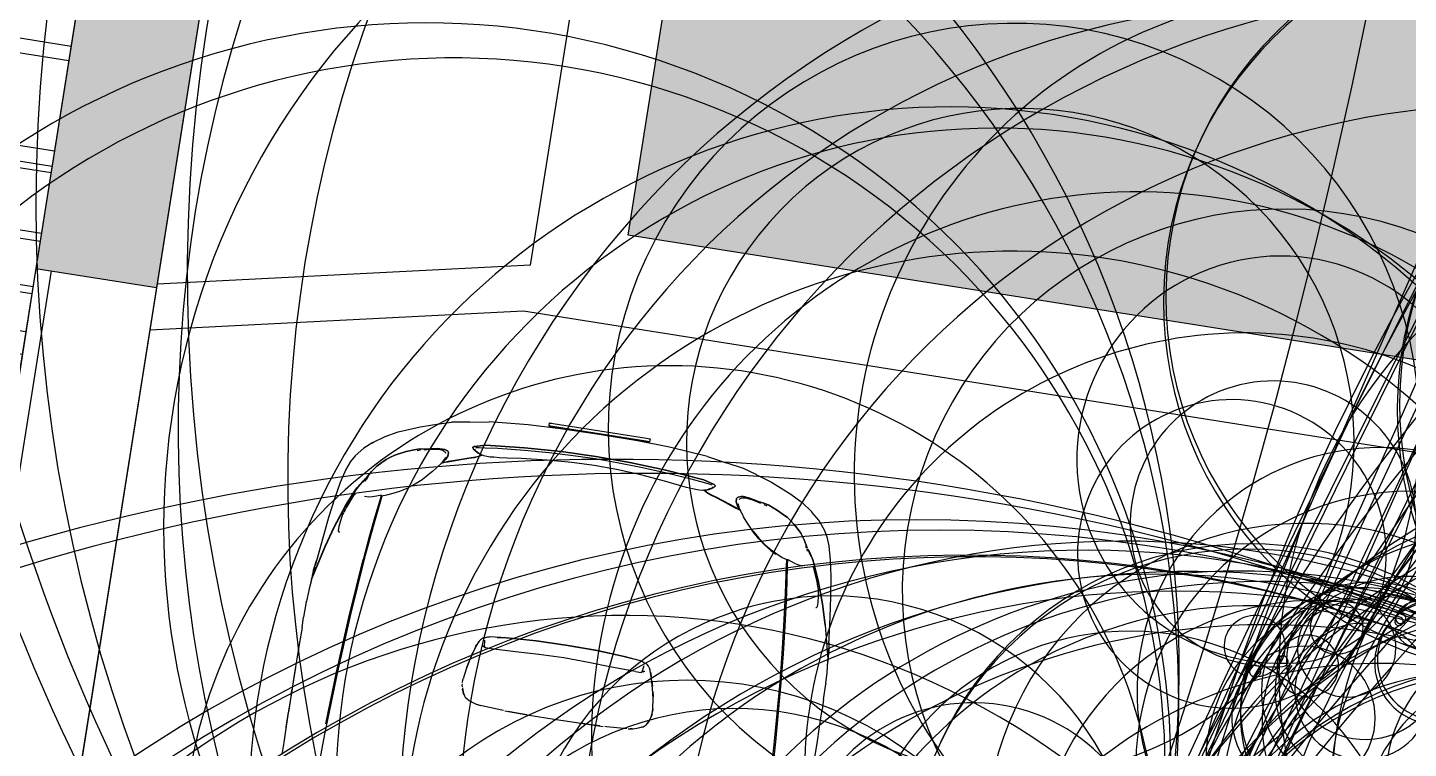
# Model space of a CAD drawing. Extents: x -640655 to -640254, y -1045449 to -1045159.
# Drawn here: x -640483.862 to -640479.336, y -1045398.769 to -1045396.405 of the extents above; entities that cross this region are included whole.
import ezdxf

# ---------------------------------------------------------------- set-up
doc = ezdxf.new("R2010")
doc.units = 0
doc.header["$MEASUREMENT"] = 0
doc.layers.get('0').update_dxf_attribs({"linetype": 'CONTINUOUS'})
doc.layers.add('FLOATING-WINDOWS', color=2, linetype='CONTINUOUS', plot=False)
for name, color, linetype in [('T_srafa', 8, 'CONTINUOUS'), ('T_stafaz', 7, 'CONTINUOUS'), ('T_tenka', 4, 'CONTINUOUS'), ('T_tlusta', 1, 'CONTINUOUS')]:
    doc.layers.add(name, color=color, linetype=linetype)

# ---------------------------------------------------------------- blocks, each defined once
blk = doc.blocks.new('berlingo')
for p, q in [((74, -471.6), (132.3, -474.6)), ((235.5, -482.8), (331.9, -490.6)), ((405.9, -651.1), (471.4, -660.1)), ((471.4, -660.1), (592.4, -670.1)), ((592.4, -670.1), (688.6, -673.8)), ((688.6, -673.8), (778.3, -678))]:
    blk.add_line(p, q)
for centre, radius, start, end in [((1296.5, -1476.7), 2295, 88.1756, 95.2181), ((3028.5, -8780.9), 9599.2, 86.94978, 89.14194), ((791.7, -640.6), 1445.3, 90.6429, 101.4903), ((832.2, -1012.1), 1789.2, 94.077, 99.9533), ((1270.4, -5513), 6310.9, 92.57767, 95.14013), ((1015.6, -5383.7), 6192.9, 89.33204, 92.22182), ((1175.7, -1363.5), 2163.3, 90.0113, 95.0156), ((2970.8, 198992.9), 198201.2, 269.480957, 269.53674), ((1369.2, -1215.7), 1997.1, 90.0203, 92.0247), ((-224.7, 766.6), 1593.2, 359.3083, 0.9119), ((1602.3, -63805.3), 64605.2, 89.43053, 90.147803), ((2681.2, -115777.4), 116574.9, 89.722453, 90.214672), ((2918.2, -12889.5), 13664.7, 87.64612, 89.09985), ((1139.6, -55759.4), 56594.8, 87.61417, 87.86707), ((543.4, -155.9), 903.6, 98.3186, 113.0553), ((2044.9, 3907.4), 3272.2, 255.3964, 261.1778), ((2490, -14813.5), 15572.6, 89.01925, 90.50057), ((3287.1, 22289.7), 21535.4, 269.02659, 269.9787), ((3053, -8945), 9702, 87.01331, 88.66445), ((3398.4, -1684.4), 2449.4, 85.3782, 88.1028), ((417.2, 223.4), 481.4, 95.5652, 114.6912), ((917, -366.3), 1049.6, 87.1901, 91.8937), ((-266.3, -7162.8), 7979.2, 76.86454, 78.33351), ((-266.3, -7162.8), 8005.2, 76.86454, 78.33351), ((2006.2, 4102.8), 3434.4, 267.0957, 271.3537), ((2166.9, 183025.1), 182377.4, 269.92373, 270.021762), ((4178.6, -1110153.5), 1110803, 90.0650267, 90.1001923), ((-654.9, 198), 4505.8, 359.9999, 5.5819), ((582.7, 281.8), 543, 142.7476, 159.531), ((1572.4, -190843.7), 191438.9, 89.597427, 89.990976), ((2957.4, -72957.7), 73548.2, 89.568676, 90.03106), ((855.4, 318.5), 3039.4, 0.7676, 5.5779), ((1684, -78771.6), 79328.6, 89.599454, 90.061356), ((3524.3, 302129.5), 301577.1, 269.755734, 270.021236), ((-22074.6, 330.7), 25707, 359.93292, 0.37957), ((-48699.4, 212.4), 52432, 359.76785, 0.33917), ((157006.3, 1352.4), 153260.4, 180.309512, 180.505595), ((-1428.5, 273.1), 5226.7, 0.9794, 2.7817), ((194.2, -775.3), 1252.7, 95.5071, 97.6529), ((510.8, -1964.2), 2461.3, 87.6436, 94.1671), ((536.8, -4065.6), 4561.2, 85.3517, 89.0554), ((922.2, 394.6), 2747.5, 358.3895, 1.532), ((-18060.8, -172.9), 21888.3, 0.45265, 1.74326), ((2885.2, 118.7), 2881.8, 173.4242, 178.8356), ((3078.6, 160.1), 3010.4, 175.2562, 179.3068), ((1631.2, 225.5), 1486.4, 172.4236, 177.4749), ((360.3, -351.3), 798.8, 89.7328, 104.3919), ((532.8, -3693.7), 4144.6, 87.6658, 92.3342), ((1017, 280), 923.8, 173.0767, 178.3371), ((2453.2, 198), 2347.9, 175.244, 180.9331), ((-2596.9, 86), 6400.3, 359.23037, 2.47556), ((-33661.8, -575.2), 37567.9, 0.87733, 1.42535), ((7023.8, 54.8), 6934.8, 177.91704, 179.79024), ((4344.2, 6.1), 4207.7, 176.1173, 180.0831), ((-22176, -277.3), 25995.4, 0.61122, 1.30348), ((4681.2, 41), 4615.5, 178.0692, 180.509), ((2132.8, 40.9), 2133.1, 176.3335, 181.0981), ((1114.8, 474.8), 1116.5, 202.571, 204.9586), ((-1031, -421.8), 1222.4, 20.9286, 23.6049), ((1133.5, 474.8), 1116.5, 202.571, 204.9586), ((-1012.4, -421.8), 1222.4, 20.9286, 23.6049), ((2132.8, -40.9), 2133.1, 178.9019, 183.6665), ((4681.2, -41), 4615.5, 179.491, 181.9308), ((157006.3, -1352.4), 153260.4, 179.494405, 179.690488), ((-2596.9, -86), 6400.3, 357.52444, 0.76963), ((-18060.8, 172.9), 21888.3, 358.25674, 359.54735), ((1114.8, -474.8), 1116.5, 155.0414, 157.429), ((-1031, 421.8), 1222.4, 336.3951, 339.0714), ((1133.5, -474.8), 1116.5, 155.0414, 157.429), ((-1012.4, 421.8), 1222.4, 336.3951, 339.0714), ((4344.2, -6.1), 4207.7, 179.9169, 183.8827), ((-48699.4, -212.4), 52432, 359.66083, 0.23215), ((-22176, 277.3), 25995.4, 358.69652, 359.38878), ((-33661.8, 575.2), 37567.9, 358.57465, 359.12267), ((7023.8, -54.8), 6934.8, 180.20976, 182.08296), ((2885.2, -118.7), 2881.8, 181.1644, 186.5758), ((2453.2, -198), 2347.9, 179.0669, 184.756), ((3078.6, -160.1), 3010.4, 180.6932, 184.7438), ((-654.9, -198), 4505.8, 354.4181, 0.0001), ((1017, -280), 923.8, 181.6629, 186.9233), ((1631.2, -225.5), 1486.4, 182.5251, 187.5764), ((-22074.6, -330.7), 25707, 359.62043, 0.06708), ((922.2, -394.6), 2747.5, 358.468, 1.6105), ((855.4, -318.5), 3039.4, 354.4221, 359.2324), ((116.6, -391.1), 16.7, 180.9441, 248.7324), ((188.4, -224.9), 197.7, 246.8398, 254.858), ((127.3, -392.3), 13.9, 181.5599, 285.531), ((110.9, -333.7), 74.8, 285.6358, 305.6015), ((-1428.5, -273.1), 5226.7, 357.2183, 359.0206), ((445.1, -336.7), 437.4, 194.8472, 223.54), ((378, -394.4), 299.9, 182.7893, 195.0613), ((200.6, -225.2), 201, 251.4579, 258.8577), ((385.1, -403), 224.2, 184.9629, 199.2416), ((360.3, 351.3), 798.8, 255.6081, 270.2672), ((532.8, 3693.7), 4144.6, 267.6658, 272.3342), ((194.2, 775.3), 1252.7, 262.3471, 264.4929), ((439.8, -381), 399, 192.7734, 206.3036), ((582.7, -281.8), 543, 200.469, 217.2524), ((81.8, -1803.4), 1329.7, 86.0474, 87.8247), ((155.8, -982.6), 506.1, 80.9315, 87.9946), ((232.2, -569.2), 86.5, 44.1773, 87.7673), ((510.8, 1964.2), 2461.3, 265.8329, 272.3564), ((536.8, 4065.6), 4561.2, 270.9446, 274.6483), ((-191.8, -967), 667.8, 34.7274, 43.3021), ((381.4, -399.3), 338.6, 207.8964, 233.1073), ((9.4, -900.8), 468.6, 28.7337, 42.1126), ((1684, 78771.6), 79328.6, 269.938644, 270.400546), ((3524.3, -302129.5), 301577.1, 89.978764, 90.244266), ((2957.4, 72957.7), 73548.2, 269.96894, 270.431324), ((278.2, -511.9), 161.3, 217.6661, 247.3783), ((-266.3, 7162.8), 7979.2, 281.66649, 283.13546), ((-266.3, 7162.8), 8005.2, 281.66649, 283.13546), ((1572.4, 190843.7), 191438.9, 270.009024, 270.402573), ((291.6, -438.8), 257.7, 230.602, 246.6586), ((543.4, 155.9), 903.6, 246.9447, 261.6814), ((417.2, -223.4), 481.4, 245.3088, 264.4348), ((405.2, -684), 17.3, 288.2384, 29.147), ((2044.9, -3907.4), 3272.2, 98.8222, 104.6036), ((1815.4, -2246.3), 1595.9, 91.6676, 99.8287), ((1753.1, -1692.2), 1016, 91.3621, 99.8903), ((1864.4, -3004.9), 2332.3, 90.7897, 93.3278), ((1897.1, -3089.4), 2441.6, 89.3652, 93.0067), ((2006.2, -4102.8), 3434.4, 88.6463, 92.9043), ((2166.9, -183025.1), 182377.4, 89.978238, 90.07627), ((4178.6, 1110153.5), 1110803, 269.8998077, 269.9349733), ((2405.5, -1913), 1239.6, 88.7124, 93.1824), ((385.3, -602.5), 101.1, 261.5677, 284.4551), ((112.7, -1766), 1094.3, 70.5703, 76.3708), ((917, 366.3), 1049.6, 268.1063, 272.8099), ((1485.6, -1301.8), 586, 97.2062, 108.3026), ((545.9, -544.4), 235.1, 235.4678, 259.6914), ((472.6, -752.6), 19, 24.3256, 77.6015), ((399.3, -787.9), 100.4, 7.5335, 25.455), ((832.2, 1012.1), 1789.2, 260.0467, 265.923), ((-4782.6, -25347.6), 25328.3, 76.29121, 76.45033), ((-224.7, -766.6), 1593.2, 359.0881, 0.6917), ((1345.2, -804), 901.8, 359.1068, 4.5075), ((2490, 14813.5), 15572.6, 269.49943, 270.98075), ((3287.1, -22289.7), 21535.4, 90.0213, 90.97341), ((2918.2, 12889.5), 13664.7, 270.90015, 272.35388), ((3053, 8945), 9702, 271.33555, 272.98669), ((791.7, 640.6), 1445.3, 258.5097, 269.3571), ((1270.4, 5513), 6310.9, 264.85987, 267.42233), ((1015.6, 5383.7), 6192.9, 267.77818, 270.66796), ((1175.7, 1363.5), 2163.3, 264.9844, 269.9887), ((1296.5, 1476.7), 2295, 264.7819, 271.8244), ((2970.8, -198992.9), 198201.2, 90.46326, 90.519043), ((1369.2, 1215.7), 1997.1, 267.9753, 269.9797), ((1602.3, 63805.3), 64605.2, 269.852197, 270.56947), ((2243.2, -1815.8), 1040.2, 89.8153, 93.3266), ((2681.2, 115777.4), 116574.9, 269.785328, 270.277547), ((3028.5, 8780.9), 9599.2, 270.85806, 273.05022), ((1139.6, 55759.4), 56594.8, 272.13293, 272.38583)]:
    blk.add_arc(centre, radius, start, end)
blk = doc.blocks.new('A$C3F1540E4')
at = {"linetype": 'Continuous'}
for p, q in [((0.3639, 0.6861), (0.2976, 0.6782)), ((0.4528, 0.6963), (0.3639, 0.6861)), ((0.3923, 0.6743), (0.501, 0.7005)), ((0.4464, 0.6956), (0.48, 0.7001)), ((0.4748, 0.6985), (0.4659, 0.6973)), ((0.4748, 0.6985), (0.4768, 0.6988)), ((0.4768, 0.6988), (0.5081, 0.7019)), ((0.4941, 0.7014), (0.48, 0.7001)), ((0.5081, 0.7019), (0.4941, 0.7014)), ((0.501, 0.7005), (0.5037, 0.7011)), ((0.5037, 0.7011), (0.501, 0.7005)), ((0.5037, 0.7011), (0.5057, 0.7013)), ((0.5057, 0.7013), (0.5037, 0.7011)), ((0.5057, 0.7013), (0.5076, 0.7015)), ((0.5076, 0.7015), (0.5057, 0.7013)), ((0.5085, 0.7016), (0.5065, 0.7013)), ((0.5229, 0.7028), (0.5081, 0.7019)), ((0.5443, 0.7046), (0.5085, 0.7016)), ((0.5805, 0.7068), (0.5443, 0.7046)), ((0.5805, 0.7068), (0.5827, 0.7069)), ((0.6342, 0.7077), (0.5827, 0.7069)), ((0.6342, 0.7077), (0.6674, 0.7075)), ((0.7247, 0.7082), (0.6674, 0.7075)), ((0.7792, 0.7086), (0.7247, 0.7082)), ((0.8253, 0.7087), (0.7792, 0.7086)), ((0.1053, 0.6359), (0.0841, 0.6239)), ((0.1336, 0.6464), (0.1053, 0.6359)), ((0.1788, 0.6583), (0.1336, 0.6464)), ((0.2306, 0.6683), (0.1788, 0.6583)), ((0.2976, 0.6782), (0.2306, 0.6683)), ((0.2507, 0.629), (0.3249, 0.6548)), ((0.3249, 0.6548), (0.2507, 0.629)), ((0.2814, 0.6342), (0.2751, 0.6326)), ((0.303, 0.6377), (0.2814, 0.6342)), ((0.3222, 0.6399), (0.303, 0.6377)), ((0.3359, 0.6398), (0.3222, 0.6399)), ((0.3249, 0.6548), (0.3923, 0.6743)), ((0.3923, 0.6743), (0.3249, 0.6548)), ((0.3393, 0.6376), (0.3359, 0.6398)), ((0.3397, 0.6352), (0.3393, 0.6376)), ((0.0557, 0.5997), (0.0328, 0.5733)), ((0.0841, 0.6239), (0.0557, 0.5997)), ((0.1631, 0.5856), (0.1747, 0.5934)), ((0.1769, 0.594), (0.1658, 0.5865)), ((0.1747, 0.5934), (0.1871, 0.6015)), ((0.1871, 0.6015), (0.1747, 0.5934)), ((0.1871, 0.6015), (0.2057, 0.6098)), ((0.2057, 0.6098), (0.1871, 0.6015)), ((0.2057, 0.6098), (0.2507, 0.629)), ((0.2507, 0.629), (0.2057, 0.6098)), ((0.2078, 0.6015), (0.2089, 0.6045)), ((0.2097, 0.6058), (0.2089, 0.6045)), ((0.2129, 0.6081), (0.2097, 0.6058)), ((0.2179, 0.6107), (0.2129, 0.6081)), ((0.2554, 0.6257), (0.2179, 0.6107)), ((0.2642, 0.6289), (0.2554, 0.6257)), ((0.2702, 0.631), (0.2642, 0.6289)), ((0.2751, 0.6326), (0.2702, 0.631)), ((0.0071, 0.5366), (0.0322, 0.573)), ((0.0924, 0.5343), (0.1066, 0.5482)), ((0.1066, 0.5482), (0.0924, 0.5343)), ((0.1066, 0.5482), (0.127, 0.5624)), ((0.127, 0.5624), (0.1066, 0.5482)), ((0.127, 0.5624), (0.1511, 0.5767)), ((0.1511, 0.5767), (0.127, 0.5624)), ((0.1524, 0.5747), (0.147, 0.5719)), ((0.1563, 0.5799), (0.1537, 0.578)), ((0.1538, 0.5754), (0.1617, 0.578)), ((0.155, 0.5799), (0.1631, 0.5856)), ((0.1658, 0.5865), (0.1563, 0.5799)), ((0.2085, 0.5466), (0.2045, 0.5337)), ((0.2117, 0.5587), (0.2085, 0.5466)), ((0.2119, 0.5721), (0.2117, 0.5587)), ((0.334, 0.5352), (0.4165, 0.5439)), ((0.5056, 0.5496), (0.4151, 0.5411)), ((0.4165, 0.5439), (0.4165, 0.5439)), ((0.4166, 0.544), (0.5069, 0.5526)), ((0.4166, 0.544), (0.4166, 0.544)), ((0.6007, 0.5577), (0.5056, 0.5496)), ((0.5069, 0.5526), (0.6019, 0.5608)), ((0.7935, 0.5702), (0.6007, 0.5577)), ((0.6019, 0.5608), (0.7955, 0.5732)), ((1.0024, 0.5799), (0.7935, 0.5702)), ((0.7955, 0.5732), (0.9674, 0.5814)), ((-0.0152, 0.4962), (0.0071, 0.5366)), ((0.0619, 0.4954), (0.0712, 0.5086)), ((0.0712, 0.5086), (0.0619, 0.4954)), ((0.0712, 0.5086), (0.081, 0.5215)), ((0.081, 0.5215), (0.0712, 0.5086)), ((0.081, 0.5215), (0.0924, 0.5343)), ((0.0924, 0.5343), (0.081, 0.5215)), ((0.1863, 0.4812), (0.1947, 0.5009)), ((0.1947, 0.5009), (0.2002, 0.5184)), ((0.2045, 0.5337), (0.199, 0.5185)), ((0.199, 0.5185), (0.2184, 0.5209)), ((0.199, 0.5183), (0.199, 0.5185)), ((0.199, 0.5185), (0.1993, 0.5185)), ((0.2218, 0.5192), (0.1996, 0.5165)), ((0.2002, 0.5184), (0.2003, 0.5187)), ((0.2184, 0.5209), (0.2712, 0.5278)), ((0.2494, 0.5226), (0.2218, 0.5192)), ((0.2801, 0.5264), (0.2494, 0.5226)), ((0.2712, 0.5278), (0.334, 0.5352)), ((0.3324, 0.5325), (0.2801, 0.5264)), ((0.4151, 0.5411), (0.3324, 0.5325)), ((-0.0433, 0.4277), (-0.0152, 0.4962)), ((0.0324, 0.4301), (0.0449, 0.4611)), ((0.0449, 0.4611), (0.0324, 0.4301)), ((0.0449, 0.4611), (0.0577, 0.4862)), ((0.0577, 0.4862), (0.0449, 0.4611)), ((0.0577, 0.4862), (0.0619, 0.4954)), ((0.0619, 0.4954), (0.0577, 0.4862)), ((0.1631, 0.4362), (0.1779, 0.4606)), ((0.1635, 0.4405), (0.1759, 0.4606)), ((0.1759, 0.4606), (0.1863, 0.4812)), ((0.1779, 0.4606), (0.1869, 0.4784)), ((-0.0514, 0.4014), (-0.0433, 0.4277)), ((0.0255, 0.3937), (0.0289, 0.4168)), ((0.0289, 0.4168), (0.0255, 0.3937)), ((0.0289, 0.4168), (0.0324, 0.4301)), ((0.0324, 0.4301), (0.0289, 0.4168)), ((0.0365, 0.426), (0.0332, 0.4149)), ((0.124, 0.3915), (0.144, 0.4147)), ((0.1468, 0.4151), (0.1262, 0.3936)), ((0.144, 0.4147), (0.1635, 0.4405)), ((0.1631, 0.4362), (0.1468, 0.4151)), ((0.1631, 0.4362), (0.163, 0.4361)), ((-0.0601, 0.3733), (-0.0733, 0.3292)), ((-0.0601, 0.3733), (-0.0596, 0.3752)), ((-0.0596, 0.3752), (-0.0551, 0.3895)), ((-0.0551, 0.3895), (-0.0514, 0.4014)), ((0.019, 0.3607), (0.0229, 0.3806)), ((0.0229, 0.3806), (0.019, 0.3607)), ((0.0242, 0.3765), (0.0217, 0.352)), ((0.0229, 0.3806), (0.0255, 0.3937)), ((0.0255, 0.3937), (0.0229, 0.3806)), ((0.0286, 0.3951), (0.0242, 0.3765)), ((0.0305, 0.4035), (0.0286, 0.3951)), ((0.0957, 0.3652), (0.0828, 0.3546)), ((0.1041, 0.3729), (0.0957, 0.3652)), ((0.1159, 0.3838), (0.1041, 0.3729)), ((0.1262, 0.3936), (0.1159, 0.3838)), ((-0.0733, 0.3292), (-0.0833, 0.2702)), ((0.0177, 0.344), (0.019, 0.3607)), ((0.019, 0.3607), (0.0177, 0.344)), ((0.0184, 0.3366), (0.0177, 0.344)), ((0.0177, 0.344), (0.0184, 0.3366)), ((0.0215, 0.3274), (0.0184, 0.3366)), ((0.0184, 0.3366), (0.0215, 0.3274)), ((0.0233, 0.3246), (0.0215, 0.3274)), ((0.0215, 0.3274), (0.0233, 0.3246)), ((0.0217, 0.352), (0.0228, 0.3426)), ((0.0228, 0.3426), (0.0245, 0.3376)), ((0.0272, 0.3227), (0.0233, 0.3246)), ((0.0233, 0.3246), (0.0272, 0.3227)), ((0.0248, 0.3367), (0.0274, 0.3325)), ((0.0383, 0.3234), (0.0272, 0.3227)), ((0.0272, 0.3227), (0.0383, 0.3234)), ((0.0274, 0.3325), (0.03, 0.3311)), ((0.0507, 0.3297), (0.0383, 0.3234)), ((0.0383, 0.3234), (0.0507, 0.3297)), ((0.041, 0.2792), (0.0544, 0.3186)), ((0.0428, 0.3297), (0.0505, 0.3323)), ((0.0572, 0.3191), (0.0428, 0.2792)), ((0.0503, 0.331), (0.0628, 0.3389)), ((0.0505, 0.3323), (0.06, 0.3377)), ((0.062, 0.3369), (0.0507, 0.3297)), ((0.0507, 0.3297), (0.062, 0.3369)), ((0.0525, 0.3333), (0.0522, 0.3332)), ((0.0531, 0.3336), (0.0525, 0.3333)), ((0.0544, 0.3186), (0.062, 0.3369)), ((0.063, 0.3387), (0.0572, 0.3191)), ((0.06, 0.3377), (0.065, 0.341)), ((0.0618, 0.3365), (0.0624, 0.3366)), ((0.062, 0.3369), (0.0628, 0.3389)), ((0.0623, 0.3377), (0.0628, 0.338)), ((0.0624, 0.338), (0.0629, 0.3382)), ((0.0628, 0.3389), (0.0634, 0.3391)), ((0.0655, 0.3415), (0.063, 0.3387)), ((0.0793, 0.3522), (0.0655, 0.3415)), ((0.0828, 0.3546), (0.0793, 0.3522)), ((0.0328, 0.2541), (0.041, 0.2792)), ((0.0428, 0.2792), (0.0348, 0.2545)), ((-0.0939, 0.207), (-0.0833, 0.2702)), ((-0.0164, 0.2072), (-0.0094, 0.2329)), ((-0.0094, 0.2329), (-0.0164, 0.2072)), ((-0.0094, 0.2329), (-0.0079, 0.2379)), ((-0.0079, 0.2379), (-0.0094, 0.2329)), ((-0.0079, 0.2379), (-0.0062, 0.2429)), ((-0.0062, 0.2429), (-0.0079, 0.2379)), ((-0.0047, 0.2264), (-0.0071, 0.2071)), ((-0.0062, 0.2429), (-0.0037, 0.2465)), ((-0.0037, 0.2465), (-0.0062, 0.2429)), ((-0.003, 0.2366), (-0.0047, 0.2264)), ((-0.0037, 0.2465), (-0.0022, 0.2469)), ((-0.0022, 0.2469), (-0.0037, 0.2465)), ((-0.0022, 0.2469), (0.0021, 0.2437)), ((0.0021, 0.2437), (-0.0022, 0.2469)), ((0.002, 0.2401), (0.0062, 0.2366)), ((0.0021, 0.2437), (0.006, 0.2377)), ((0.006, 0.2377), (0.0021, 0.2437)), ((0.006, 0.2377), (0.0118, 0.2286)), ((0.0118, 0.2286), (0.006, 0.2377)), ((0.0062, 0.2366), (0.01, 0.2302)), ((0.01, 0.2302), (0.0128, 0.226)), ((0.0118, 0.2286), (0.0162, 0.2167)), ((0.0162, 0.2167), (0.0118, 0.2286)), ((0.017, 0.214), (0.0236, 0.227)), ((0.0236, 0.227), (0.0285, 0.24)), ((0.0296, 0.2379), (0.0239, 0.2233)), ((0.0285, 0.24), (0.0328, 0.2541)), ((0.0348, 0.2545), (0.0296, 0.2379)), ((-0.0939, 0.207), (-0.1047, 0.0792)), ((-0.0282, 0.0792), (-0.0164, 0.2072)), ((-0.0164, 0.2072), (-0.0282, 0.0792)), ((-0.0071, 0.2071), (-0.0121, 0.1659)), ((0.0162, 0.2167), (0.017, 0.214)), ((0.017, 0.214), (0.0162, 0.2167)), ((0.0186, 0.214), (0.017, 0.214)), ((0.0239, 0.2233), (0.0175, 0.2121)), ((0.0175, 0.2121), (0.0189, 0.207)), ((0.0184, 0.214), (0.0185, 0.2138)), ((0.0193, 0.1859), (0.0184, 0.1743)), ((0.0189, 0.207), (0.0196, 0.1969)), ((0.0196, 0.1969), (0.0193, 0.1859)), ((-0.0121, 0.1659), (-0.0196, 0.0785)), ((0.0167, 0.1551), (0.014, 0.131)), ((0.0184, 0.1743), (0.0167, 0.1551)), ((0.6549, 0.14), (0.6286, 0.1309)), ((0.6392, 0.1349), (0.6482, 0.1377)), ((0.6855, 0.148), (0.6549, 0.14)), ((0.6615, 0.1417), (0.6694, 0.1441)), ((0.6694, 0.1441), (0.6785, 0.1462)), ((0.7184, 0.1547), (0.6855, 0.148)), ((0.6951, 0.15), (0.7098, 0.1533)), ((0.7098, 0.1533), (0.7166, 0.1543)), ((0.7514, 0.1594), (0.7184, 0.1547)), ((0.7671, 0.1596), (0.7514, 0.1594)), ((0.7515, 0.1594), (0.7549, 0.1598)), ((0.7549, 0.1598), (0.7632, 0.1595)), ((0.7817, 0.1572), (0.7671, 0.1596)), ((0.7687, 0.1593), (0.7724, 0.1592)), ((0.7724, 0.1592), (0.7782, 0.1578)), ((0.7948, 0.1528), (0.7817, 0.1572)), ((0.7851, 0.1561), (0.7863, 0.1558)), ((0.7863, 0.1558), (0.7947, 0.1529)), ((0.7947, 0.1529), (0.8022, 0.149)), ((0.806, 0.147), (0.7948, 0.1528)), ((0.8022, 0.149), (0.803, 0.1486)), ((0.8099, 0.1439), (0.806, 0.147)), ((0.8068, 0.1464), (0.8079, 0.1457)), ((0.8079, 0.1457), (0.8084, 0.1451)), ((0.8126, 0.1405), (0.8099, 0.1439)), ((0.8146, 0.1367), (0.8126, 0.1405)), ((0.8136, 0.1385), (0.8146, 0.1372)), ((0.8146, 0.1372), (0.8202, 0.1254)), ((0.8168, 0.1325), (0.8146, 0.1367)), ((0.014, 0.131), (0.0081, 0.0847)), ((0.6023, 0.0944), (0.5968, 0.04)), ((0.609, 0.1122), (0.6023, 0.0944)), ((0.6028, 0.0959), (0.6035, 0.1018)), ((0.6035, 0.1018), (0.608, 0.1123)), ((0.6109, 0.1181), (0.6069, 0.1129)), ((0.6069, 0.1129), (0.6088, 0.1118)), ((0.6158, 0.123), (0.6109, 0.1181)), ((0.6114, 0.1188), (0.6113, 0.1186)), ((0.6116, 0.1188), (0.6114, 0.1188)), ((0.6216, 0.1274), (0.6158, 0.123)), ((0.6371, 0.1063), (0.6159, 0.109)), ((0.6286, 0.1309), (0.6216, 0.1274)), ((0.6232, 0.1282), (0.6238, 0.1286)), ((0.6238, 0.1286), (0.6251, 0.1291)), ((0.6338, 0.1327), (0.6392, 0.1349)), ((0.6342, 0.1094), (0.6394, 0.1039)), ((0.6342, 0.1094), (0.6342, 0.1094)), ((0.6349, 0.1145), (0.6401, 0.1022)), ((0.6351, 0.1125), (0.6376, 0.1081)), ((0.6351, 0.1125), (0.6351, 0.1125)), ((0.6398, 0.0838), (0.6401, 0.1025)), ((0.8228, 0.118), (0.8168, 0.1325)), ((0.8202, 0.1254), (0.8213, 0.1217)), ((0.8267, 0.1046), (0.8228, 0.118)), ((0.8288, 0.0896), (0.8267, 0.1046)), ((0.8269, 0.1029), (0.8273, 0.1017)), ((0.8273, 0.1017), (0.8279, 0.0962)), ((-0.1047, 0.0792), (-0.1087, -0.0274)), ((-0.0348, -0.0413), (-0.0282, 0.0792)), ((-0.0282, 0.0792), (-0.0348, -0.0413)), ((-0.0196, 0.0785), (-0.0244, -0.0032)), ((0.0081, 0.0847), (0, 0)), ((0.5968, 0.0402), (0.6, 0.0712)), ((0.6, 0.0712), (0.6, 0.0715)), ((0.6398, 0.0838), (0.6375, 0.0043)), ((0.8291, 0.0848), (0.8302, 0.0752)), ((0.8302, 0.0752), (0.8332, 0.0181)), ((-0.1217, 0.0096), (-0.1217, 0.0122)), ((-0.1217, 0.0122), (-0.1115, 0.012)), ((-0.1217, 0.0051), (-0.1217, 0.0096)), ((-0.1217, -0.0005), (-0.1217, 0.0051)), ((-0.1115, 0.012), (-0.1115, 0.0092)), ((-0.1115, 0.0094), (-0.1115, 0.012)), ((-0.1115, 0.0049), (-0.1115, 0.0094)), ((-0.1115, 0.0092), (-0.1115, 0.0045)), ((-0.1115, -0.0004), (-0.1115, 0.0049)), ((-0.1115, 0.0045), (-0.1115, -0.0006)), ((0, 0), (-0.0051, -0.0816)), ((0.5911, -0.057), (0.5944, 0.0046)), ((0.5968, 0.04), (0.5912, -0.0569)), ((0.5944, 0.0046), (0.5968, 0.0402)), ((0.6375, 0.0043), (0.6342, -0.0729)), ((0.8332, 0.0181), (0.8334, 0.0131)), ((0.8352, -0.0726), (0.8337, 0.008)), ((-0.1217, -0.3101), (-0.1217, -0.0005)), ((-0.1115, -0.3101), (-0.1115, -0.0004)), ((-0.1115, -0.0006), (-0.1115, -0.3101)), ((-0.1087, -0.0274), (-0.11, -0.1553)), ((-0.037, -0.1553), (-0.0348, -0.0413)), ((-0.0348, -0.0413), (-0.037, -0.1553)), ((-0.0244, -0.0032), (-0.0274, -0.0825)), ((0.8339, -0.0032), (0.8351, -0.0396)), ((0.8351, -0.0396), (0.8351, -0.065)), ((-0.0274, -0.0825), (-0.0284, -0.1553)), ((-0.0051, -0.0816), (-0.0069, -0.1553)), ((0.5912, -0.0569), (0.5897, -0.1553)), ((0.5897, -0.1553), (0.5911, -0.057)), ((0.6342, -0.0729), (0.6325, -0.1553)), ((0.8354, -0.1553), (0.8352, -0.0726)), ((-0.11, -0.1553), (-0.1087, -0.2833)), ((-0.0348, -0.2693), (-0.037, -0.1553)), ((-0.037, -0.1553), (-0.0348, -0.2693)), ((-0.0284, -0.1553), (-0.0274, -0.2281)), ((-0.0069, -0.1553), (-0.0051, -0.229)), ((0.5897, -0.1553), (0.5912, -0.2536)), ((0.5911, -0.2536), (0.5897, -0.1553)), ((0.6325, -0.1553), (0.6342, -0.2377)), ((0.8352, -0.238), (0.8354, -0.1553)), ((-0.0282, -0.3898), (-0.0348, -0.2693)), ((-0.0348, -0.2693), (-0.0282, -0.3898)), ((-0.0274, -0.2281), (-0.0244, -0.3074)), ((-0.0051, -0.229), (0, -0.3106)), ((0.5944, -0.3152), (0.5911, -0.2536)), ((0.5912, -0.2536), (0.5969, -0.3516)), ((0.6342, -0.2377), (0.6375, -0.3149)), ((0.8337, -0.3186), (0.8352, -0.238)), ((0.8351, -0.271), (0.8339, -0.3074)), ((0.8351, -0.2457), (0.8351, -0.271)), ((-0.1217, -0.315), (-0.1217, -0.3101)), ((-0.1217, -0.3195), (-0.1217, -0.315)), ((-0.1115, -0.315), (-0.1115, -0.3101)), ((-0.1115, -0.3101), (-0.1115, -0.3155)), ((-0.1115, -0.3197), (-0.1115, -0.315)), ((-0.1115, -0.3155), (-0.1115, -0.3199)), ((-0.1087, -0.2833), (-0.1047, -0.3898)), ((-0.0244, -0.3074), (-0.0196, -0.3891)), ((0, -0.3106), (0.0081, -0.3954)), ((0.5968, -0.3508), (0.5944, -0.3152)), ((0.6375, -0.3149), (0.6398, -0.3944)), ((-0.1217, -0.3227), (-0.1217, -0.3195)), ((-0.1217, -0.3227), (-0.1115, -0.3227)), ((-0.1217, -0.3227), (-0.1115, -0.3228)), ((-0.1115, -0.3227), (-0.1115, -0.3197)), ((-0.1115, -0.3199), (-0.1115, -0.3228)), ((-0.1115, -0.3228), (-0.1115, -0.3227)), ((0.5999, -0.3817), (0.5968, -0.3508)), ((0.5969, -0.3516), (0.6023, -0.405)), ((0.8332, -0.3287), (0.8302, -0.3858)), ((0.8334, -0.3237), (0.8332, -0.3287)), ((-0.1047, -0.3898), (-0.0939, -0.5176)), ((-0.0164, -0.5179), (-0.0282, -0.3898)), ((-0.0282, -0.3898), (-0.0164, -0.5179)), ((-0.0196, -0.3891), (-0.0121, -0.4766)), ((0.0081, -0.3954), (0.014, -0.4416)), ((0.6023, -0.405), (0.609, -0.4229)), ((0.6035, -0.4124), (0.6028, -0.4065)), ((0.6398, -0.3944), (0.6401, -0.4128)), ((0.8267, -0.4152), (0.8288, -0.4002)), ((0.8279, -0.4068), (0.8273, -0.4123)), ((0.8302, -0.3858), (0.8288, -0.4002)), ((0.014, -0.4416), (0.0167, -0.4657)), ((0.608, -0.4229), (0.6035, -0.4124)), ((0.6088, -0.4224), (0.6069, -0.4235)), ((0.6069, -0.4235), (0.6109, -0.4287)), ((0.6109, -0.4287), (0.6158, -0.4336)), ((0.6113, -0.4292), (0.6114, -0.4294)), ((0.6114, -0.4294), (0.6116, -0.4294)), ((0.6367, -0.4173), (0.6148, -0.4198)), ((0.6158, -0.4336), (0.6216, -0.438)), ((0.6216, -0.438), (0.6286, -0.4415)), ((0.6238, -0.4392), (0.6232, -0.4388)), ((0.6251, -0.4398), (0.6238, -0.4392)), ((0.6286, -0.4415), (0.6549, -0.4506)), ((0.6392, -0.4456), (0.6338, -0.4433)), ((0.6342, -0.42), (0.6393, -0.4144)), ((0.6351, -0.4231), (0.6401, -0.4128)), ((0.6482, -0.4483), (0.6392, -0.4456)), ((0.6549, -0.4506), (0.6855, -0.4586)), ((0.6694, -0.4547), (0.6615, -0.4523)), ((0.8099, -0.4545), (0.8146, -0.4473)), ((0.8146, -0.4473), (0.8168, -0.4431)), ((0.8168, -0.4431), (0.8228, -0.4286)), ((0.8228, -0.4286), (0.8267, -0.4152)), ((-0.0121, -0.4766), (-0.0071, -0.5178)), ((0.0167, -0.4657), (0.0184, -0.485)), ((0.0184, -0.485), (0.0193, -0.4965)), ((0.0193, -0.4965), (0.0196, -0.5075)), ((0.6785, -0.4568), (0.6694, -0.4547)), ((0.6855, -0.4586), (0.7184, -0.4653)), ((0.7098, -0.4639), (0.6951, -0.4606)), ((0.7166, -0.4649), (0.7098, -0.4639)), ((0.7184, -0.4653), (0.7514, -0.47)), ((0.7549, -0.4705), (0.7515, -0.47)), ((0.7635, -0.4702), (0.7549, -0.4705)), ((0.7724, -0.4698), (0.7685, -0.47)), ((0.7784, -0.4683), (0.7724, -0.4698)), ((0.7817, -0.4678), (0.7948, -0.4634)), ((0.7863, -0.4664), (0.785, -0.4667)), ((0.7947, -0.4635), (0.7863, -0.4664)), ((0.8022, -0.4597), (0.7947, -0.4635)), ((0.7948, -0.4634), (0.806, -0.4576)), ((0.8035, -0.4589), (0.8022, -0.4597)), ((0.806, -0.4576), (0.8099, -0.4545)), ((-0.0833, -0.5808), (-0.0939, -0.5176)), ((-0.0094, -0.5435), (-0.0164, -0.5179)), ((-0.0164, -0.5179), (-0.0094, -0.5435)), ((-0.0071, -0.5178), (-0.0047, -0.5371)), ((-0.0047, -0.5371), (-0.003, -0.5473)), ((0.0118, -0.5392), (0.006, -0.5483)), ((0.006, -0.5483), (0.0118, -0.5392)), ((0.01, -0.5409), (0.0062, -0.5472)), ((0.0128, -0.5366), (0.01, -0.5409)), ((0.0162, -0.5273), (0.0118, -0.5392)), ((0.0118, -0.5392), (0.0162, -0.5273)), ((0.017, -0.5246), (0.0162, -0.5273)), ((0.0162, -0.5273), (0.017, -0.5246)), ((0.0236, -0.5376), (0.017, -0.5246)), ((0.017, -0.5246), (0.0186, -0.5246)), ((0.0189, -0.5176), (0.0175, -0.5227)), ((0.0175, -0.5227), (0.0239, -0.5339)), ((0.0185, -0.5245), (0.0185, -0.5246)), ((0.0196, -0.5075), (0.0189, -0.5176)), ((0.0285, -0.5506), (0.0236, -0.5376)), ((0.0239, -0.5339), (0.0296, -0.5485)), ((-0.0833, -0.5808), (-0.0733, -0.6399)), ((-0.0079, -0.5485), (-0.0094, -0.5435)), ((-0.0094, -0.5435), (-0.0079, -0.5485)), ((-0.0062, -0.5536), (-0.0079, -0.5485)), ((-0.0079, -0.5485), (-0.0062, -0.5536)), ((-0.0037, -0.5572), (-0.0062, -0.5536)), ((-0.0062, -0.5536), (-0.0037, -0.5572)), ((-0.0022, -0.5576), (-0.0037, -0.5572)), ((-0.0037, -0.5572), (-0.0022, -0.5576)), ((0.0021, -0.5543), (-0.0022, -0.5576)), ((-0.0022, -0.5576), (0.0021, -0.5543)), ((0.0062, -0.5472), (0.002, -0.5507)), ((0.006, -0.5483), (0.0021, -0.5543)), ((0.0021, -0.5543), (0.006, -0.5483)), ((0.0328, -0.5647), (0.0285, -0.5506)), ((0.0296, -0.5485), (0.0348, -0.5651)), ((0.041, -0.5899), (0.0328, -0.5647)), ((0.0348, -0.5651), (0.0428, -0.5898)), ((0.0272, -0.6333), (0.0233, -0.6352)), ((0.0233, -0.6352), (0.0272, -0.6333)), ((0.0383, -0.634), (0.0272, -0.6333)), ((0.0272, -0.6333), (0.0383, -0.634)), ((0.0544, -0.6292), (0.041, -0.5899)), ((0.0428, -0.5898), (0.0572, -0.6297)), ((0.062, -0.6475), (0.0544, -0.6292)), ((0.0572, -0.6297), (0.063, -0.6493)), ((-0.0599, -0.6849), (-0.0733, -0.6399)), ((0.0184, -0.6472), (0.0177, -0.6546)), ((0.0177, -0.6546), (0.0184, -0.6472)), ((0.0177, -0.6546), (0.019, -0.6713)), ((0.019, -0.6713), (0.0177, -0.6546)), ((0.0215, -0.6381), (0.0184, -0.6472)), ((0.0184, -0.6472), (0.0215, -0.6381)), ((0.019, -0.6713), (0.0229, -0.6912)), ((0.0229, -0.6912), (0.019, -0.6713)), ((0.0233, -0.6352), (0.0215, -0.6381)), ((0.0215, -0.6381), (0.0233, -0.6352)), ((0.0228, -0.6533), (0.0217, -0.6627)), ((0.0217, -0.6627), (0.0242, -0.6871)), ((0.0245, -0.6482), (0.0228, -0.6533)), ((0.0274, -0.6431), (0.0248, -0.6473)), ((0.0302, -0.6417), (0.0274, -0.6431)), ((0.0507, -0.6403), (0.0383, -0.634)), ((0.0383, -0.634), (0.0507, -0.6403)), ((0.0505, -0.6429), (0.0428, -0.6403)), ((0.06, -0.6483), (0.0505, -0.6429)), ((0.062, -0.6475), (0.0507, -0.6403)), ((0.0507, -0.6403), (0.062, -0.6475)), ((0.0651, -0.6516), (0.06, -0.6483)), ((0.0628, -0.6495), (0.062, -0.6475)), ((0.0634, -0.6497), (0.0628, -0.6495)), ((0.063, -0.6493), (0.0655, -0.6522)), ((0.0655, -0.6522), (0.0793, -0.6628)), ((0.0793, -0.6628), (0.0828, -0.6652)), ((0.0828, -0.6652), (0.0957, -0.6758)), ((0.0957, -0.6758), (0.1041, -0.6836)), ((-0.0596, -0.6858), (-0.0601, -0.684)), ((-0.0551, -0.7002), (-0.0596, -0.6858)), ((-0.0514, -0.712), (-0.0551, -0.7002)), ((-0.0433, -0.7383), (-0.0514, -0.712)), ((0.0229, -0.6912), (0.0255, -0.7043)), ((0.0255, -0.7043), (0.0229, -0.6912)), ((0.0242, -0.6871), (0.0286, -0.7057)), ((0.0255, -0.7043), (0.0289, -0.7274)), ((0.0289, -0.7274), (0.0255, -0.7043)), ((0.0286, -0.7057), (0.0305, -0.7141)), ((0.1041, -0.6836), (0.1159, -0.6945)), ((0.1159, -0.6945), (0.1262, -0.7042)), ((0.144, -0.7253), (0.1238, -0.702)), ((-0.0152, -0.8069), (-0.0433, -0.7383)), ((0.0289, -0.7274), (0.0324, -0.7408)), ((0.0324, -0.7408), (0.0289, -0.7274)), ((0.0324, -0.7408), (0.0449, -0.7717)), ((0.0449, -0.7717), (0.0324, -0.7408)), ((0.0332, -0.7256), (0.0364, -0.7366)), ((0.1635, -0.7511), (0.144, -0.7253)), ((0.1759, -0.7712), (0.1635, -0.7511)), ((0.0071, -0.8472), (-0.0152, -0.8069)), ((0.0449, -0.7717), (0.0577, -0.7968)), ((0.0577, -0.7968), (0.0449, -0.7717)), ((0.0577, -0.7968), (0.0619, -0.8061)), ((0.0619, -0.8061), (0.0577, -0.7968)), ((0.0619, -0.8061), (0.0712, -0.8192)), ((0.0712, -0.8192), (0.0619, -0.8061)), ((0.1863, -0.7918), (0.1759, -0.7712)), ((0.1947, -0.8116), (0.1863, -0.7918)), ((0.2002, -0.829), (0.1947, -0.8116)), ((0.0322, -0.8836), (0.0071, -0.8472)), ((0.0712, -0.8192), (0.081, -0.8321)), ((0.081, -0.8321), (0.0712, -0.8192)), ((0.081, -0.8321), (0.0924, -0.8449)), ((0.0924, -0.8449), (0.081, -0.8321)), ((0.0924, -0.8449), (0.1066, -0.8588)), ((0.1066, -0.8588), (0.0924, -0.8449)), ((0.1066, -0.8588), (0.127, -0.873)), ((0.127, -0.873), (0.1066, -0.8588)), ((0.199, -0.8291), (0.199, -0.8289)), ((0.2184, -0.8315), (0.199, -0.8291)), ((0.199, -0.8291), (0.2045, -0.8444)), ((0.1993, -0.8291), (0.199, -0.8291)), ((0.2003, -0.8293), (0.2002, -0.829)), ((0.2015, -0.8273), (0.2017, -0.8274)), ((0.2022, -0.829), (0.2017, -0.8274)), ((0.2017, -0.8274), (0.2218, -0.8299)), ((0.2024, -0.8295), (0.2022, -0.829)), ((0.2031, -0.8292), (0.2023, -0.8292)), ((0.2045, -0.8444), (0.2085, -0.8572)), ((0.2049, -0.8278), (0.2052, -0.8295)), ((0.2065, -0.8292), (0.2052, -0.8292)), ((0.2065, -0.828), (0.2065, -0.8292)), ((0.2085, -0.8572), (0.2117, -0.8693)), ((0.2712, -0.8384), (0.2184, -0.8315)), ((0.2218, -0.8299), (0.2494, -0.8332)), ((0.2494, -0.8332), (0.2801, -0.837)), ((0.334, -0.8458), (0.2712, -0.8384)), ((0.2801, -0.837), (0.3324, -0.8431)), ((0.3324, -0.8431), (0.4151, -0.8517)), ((0.4165, -0.8545), (0.334, -0.8458)), ((0.4151, -0.8517), (0.5056, -0.8603)), ((0.4165, -0.8545), (0.4165, -0.8545)), ((0.5069, -0.8632), (0.4166, -0.8546)), ((0.4166, -0.8546), (0.4166, -0.8546)), ((0.0348, -0.8865), (0.0322, -0.8836)), ((0.0323, -0.8836), (0.0557, -0.9103)), ((0.127, -0.873), (0.1511, -0.8873)), ((0.1511, -0.8873), (0.127, -0.873)), ((0.1521, -0.8856), (0.1446, -0.8811)), ((0.1466, -0.8822), (0.1524, -0.8853)), ((0.1511, -0.8873), (0.1521, -0.8856)), ((0.1526, -0.8866), (0.1511, -0.8873)), ((0.1511, -0.8873), (0.155, -0.8905)), ((0.155, -0.8905), (0.1511, -0.8873)), ((0.1524, -0.8853), (0.1553, -0.8866)), ((0.1538, -0.886), (0.1525, -0.8866)), ((0.1537, -0.8886), (0.1525, -0.8866)), ((0.1537, -0.8886), (0.1563, -0.8905)), ((0.1613, -0.8885), (0.1538, -0.886)), ((0.155, -0.8905), (0.1631, -0.8962)), ((0.1631, -0.8962), (0.155, -0.8905)), ((0.1769, -0.9046), (0.1563, -0.8905)), ((0.1563, -0.8905), (0.1658, -0.8971)), ((0.1631, -0.8962), (0.1747, -0.904)), ((0.1747, -0.904), (0.1631, -0.8962)), ((0.1658, -0.8971), (0.1769, -0.9046)), ((0.1747, -0.904), (0.1871, -0.9121)), ((0.1871, -0.9121), (0.1747, -0.904)), ((0.2062, -0.9201), (0.1769, -0.9046)), ((0.1769, -0.9046), (0.1892, -0.9125)), ((0.2117, -0.8693), (0.2119, -0.8827)), ((0.5056, -0.8603), (0.6007, -0.8683)), ((0.6019, -0.8714), (0.5069, -0.8632)), ((0.6007, -0.8683), (0.7935, -0.8808)), ((0.7955, -0.8838), (0.6019, -0.8714)), ((0.7935, -0.8808), (1.0024, -0.8905)), ((0.9674, -0.8921), (0.7955, -0.8838)), ((0.9674, -0.8921), (0.9674, -0.8921)), ((1.0024, -0.8905), (1.182, -0.8964)), ((0.0557, -0.9103), (0.0841, -0.9345)), ((0.0841, -0.9345), (0.1053, -0.9465)), ((0.1053, -0.9465), (0.1336, -0.957)), ((0.1871, -0.9121), (0.2057, -0.9204)), ((0.2057, -0.9204), (0.1871, -0.9121)), ((0.1892, -0.9125), (0.2062, -0.9201)), ((0.2057, -0.9204), (0.2507, -0.9397)), ((0.2507, -0.9397), (0.2057, -0.9204)), ((0.2062, -0.9201), (0.253, -0.94)), ((0.2089, -0.9152), (0.2078, -0.9121)), ((0.2089, -0.9152), (0.2097, -0.9164)), ((0.2097, -0.9164), (0.2129, -0.9187)), ((0.2129, -0.9187), (0.2179, -0.9213)), ((0.2179, -0.9213), (0.2554, -0.9363)), ((0.2507, -0.9397), (0.3249, -0.9654)), ((0.3249, -0.9654), (0.2507, -0.9397)), ((0.253, -0.94), (0.326, -0.9653)), ((0.2554, -0.9363), (0.2642, -0.9395)), ((0.2642, -0.9395), (0.2702, -0.9416)), ((0.2702, -0.9416), (0.2751, -0.9432)), ((0.2751, -0.9432), (0.2814, -0.9449)), ((0.2814, -0.9449), (0.303, -0.9483)), ((0.303, -0.9483), (0.3222, -0.9505)), ((0.3222, -0.9505), (0.3359, -0.9504)), ((0.3359, -0.9504), (0.3393, -0.9482)), ((0.3393, -0.9482), (0.3397, -0.9458)), ((0.1336, -0.957), (0.1788, -0.9689)), ((0.1788, -0.9689), (0.2306, -0.9789)), ((0.2306, -0.9789), (0.2976, -0.9888)), ((0.2976, -0.9888), (0.3639, -0.9967)), ((0.3249, -0.9654), (0.3923, -0.9849)), ((0.3923, -0.9849), (0.3249, -0.9654)), ((0.326, -0.9653), (0.3933, -0.9848)), ((0.3923, -0.9849), (0.501, -1.0111)), ((0.501, -1.0111), (0.3923, -0.9849)), ((0.3933, -0.9848), (0.5037, -1.0113)), ((0.3933, -0.9848), (0.3933, -0.9848)), ((0.3639, -0.9967), (0.4605, -1.0076)), ((0.408, -1.0017), (0.4528, -1.0069)), ((0.4464, -1.0063), (0.4408, -1.0055)), ((0.48, -1.0107), (0.4464, -1.0063)), ((0.4659, -1.0079), (0.4748, -1.0091)), ((0.4768, -1.0094), (0.4748, -1.0091)), ((0.4768, -1.0094), (0.5057, -1.012)), ((0.48, -1.0107), (0.4941, -1.012)), ((0.4941, -1.012), (0.5081, -1.0125)), ((0.501, -1.0111), (0.5037, -1.0117)), ((0.5037, -1.0117), (0.501, -1.0111)), ((0.5037, -1.0113), (0.5065, -1.012)), ((0.5037, -1.0113), (0.5037, -1.0113)), ((0.5037, -1.0117), (0.5057, -1.012)), ((0.5057, -1.012), (0.5037, -1.0117)), ((0.5057, -1.012), (0.5073, -1.0121)), ((0.5073, -1.0121), (0.5057, -1.012)), ((0.5065, -1.012), (0.5426, -1.0151)), ((0.5065, -1.012), (0.5066, -1.012)), ((0.5065, -1.012), (0.5085, -1.0122)), ((0.5081, -1.0125), (0.5229, -1.0134)), ((0.5085, -1.0122), (0.5443, -1.0152)), ((0.5426, -1.0151), (0.5443, -1.0152)), ((0.5443, -1.0152), (0.5805, -1.0175)), ((0.5827, -1.0175), (0.5805, -1.0175)), ((0.5827, -1.0175), (0.6342, -1.0183)), ((0.6674, -1.0181), (0.6342, -1.0183)), ((0.6674, -1.0181), (0.7247, -1.0188)), ((0.7247, -1.0188), (0.7792, -1.0192)), ((0.7792, -1.0192), (0.8253, -1.0193)), ((0.8013, -1.0184), (0.8767, -1.019)), ((0.8013, -1.0184), (0.8013, -1.0184)), ((0.8253, -1.0193), (0.8928, -1.0191)), ((0.8767, -1.019), (0.9489, -1.0187)), ((0.8928, -1.0191), (0.8767, -1.019)), ((0.8928, -1.0191), (0.9448, -1.0189)), ((0.9448, -1.0189), (0.9958, -1.0186)), ((0.9987, -1.0184), (0.9489, -1.0187)), ((0.9958, -1.0186), (1.0425, -1.0184)), ((0.9986, -1.0184), (0.9987, -1.0184)), ((1.0425, -1.0184), (1.0643, -1.0183)), ((1.0427, -1.0183), (1.0902, -1.0182))]:
    blk.add_line(p, q, dxfattribs=at)

msp = doc.modelspace()

# ---------------------------------------------------------------- hatches: boundary and pattern name
at = {"layer": 'T_srafa', "linetype": 'Continuous'}
h = msp.add_hatch(dxfattribs=at)
h.set_pattern_fill('AR-RROOF', color=256, scale=0.3, style=0)
h.set_pattern_definition([(350.99993615, (0, 0), (0.69880485945, 0.193058976496), [4.5, -0.6, 1.5, -0.3]), (350.99993615, (0.41755, 0.08574), (-0.23388865915, 0.44101824806), [0.9, -0.099, 1.8, -0.225]), (350.999936149, (0.18804, 0.2284), (1.57223708808, -0.045514161123), [2.4, -0.42, 1.2, -0.3])])
h.paths.add_polyline_path([(-640499.7285, -1045373.2857), (-640502.0984, -1045373.406), (-640502.9084, -1045378.5203), (-640488.9227, -1045380.7354), (-640491.1363, -1045394.7112), (-640491.6275, -1045397.8123), (-640491.8403, -1045399.1558), (-640484.3338, -1045400.3447), (-640484.3103, -1045400.196), (-640491.6686, -1045399.0305), (-640491.6061, -1045398.636), (-640484.2478, -1045399.8015), (-640483.6698, -1045396.152), (-640489.2255, -1045395.272), (-640488.7976, -1045379.9452), (-640499.8654, -1045378.1923)])
h.paths.add_polyline_path([(-640488.6429, -1045396.0679, -1), (-640488.791, -1045396.0445, -1)], flags=16)
h.paths.add_polyline_path([(-640499.0874, -1045373.2532), (-640499.7285, -1045373.2857), (-640499.8654, -1045378.1923), (-640488.7976, -1045379.9452), (-640489.2255, -1045395.272), (-640483.6698, -1045396.152), (-640483.6181, -1045395.826), (-640486.0256, -1045395.4447), (-640486.046, -1045395.5731), (-640486.1941, -1045395.5496), (-640486.1855, -1045395.4953), (-640488.7412, -1045395.0905), (-640488.7498, -1045395.1449), (-640488.8979, -1045395.1214), (-640488.8776, -1045394.993), (-640486.3629, -1045379.1159), (-640499.6325, -1045377.0142), (-640499.038, -1045373.261)])
h.paths.add_polyline_path([(-640485.7668, -1045399.9737), (-640484.3192, -1045400.203), (-640484.2383, -1045399.6917), (-640485.6858, -1045399.4625)], flags=24)
h = msp.add_hatch(dxfattribs=at)
h.set_pattern_fill('GRASS', color=256, scale=0.15, style=0)
h.set_pattern_definition([(80.999936149, (0, 0), (-0.088167652584, 0.121352647379), [0.028125, -0.18400703445]), (35.999936149, (0, 0), (-0.088167652607, 0.121352647411), [0.028125, -0.121875]), (125.999936149, (0, 0), (-0.121352647411, -0.088167652607), [0.028125, -0.121875])])
h.paths.add_polyline_path([(-640474.0545, -1045375.9524), (-640478.7331, -1045375.2114), (-640480.3523, -1045385.434), (-640480.0559, -1045385.4809), (-640481.8941, -1045397.0862), (-640477.4548, -1045397.7894)])
h.paths.add_polyline_path([(-640478.8838, -1045383.9061), (-640477.7579, -1045384.0845), (-640477.8423, -1045384.6178), (-640478.9683, -1045384.4395)], flags=24)
msp.add_hatch(color=256, dxfattribs=at).paths.add_polyline_path([(-640483.3367, -1045394.049), (-640483.8349, -1045397.1948), (-640483.4399, -1045397.2574), (-640482.9416, -1045394.1116)])

# ---------------------------------------------------------------- linework, layer by layer
at = {"layer": 'FLOATING-WINDOWS', "linetype": 'Continuous'}
msp.add_lwpolyline([(-640498.8164, -1045371.8617), (-640479.503, -1045372.4009), (-640483.9517, -1045400.4888), (-640484.3468, -1045400.4263), (-640483.6181, -1045395.826), (-640488.8776, -1045394.993), (-640486.3629, -1045379.1159), (-640499.6325, -1045377.0142), (-640498.8164, -1045371.8617)], close=True, dxfattribs=at)
at = {"layer": 'T_tenka', "linetype": 'Continuous'}
for p, q in [((-640481.8941, -1045397.0862), (-640480.0559, -1045385.4809)), ((-640482.2133, -1045397.1842), (-640480.5201, -1045386.4937)), ((-640477.4556, -1045397.7892), (-640481.8941, -1045397.0862)), ((-640483.8349, -1045397.1948), (-640484.2848, -1045400.0349)), ((-640482.2133, -1045397.1842), (-640483.4381, -1045397.2464)), ((-640483.7856, -1045397.2026), (-640484.2354, -1045400.0427)), ((-640483.4399, -1045397.2574), (-640483.8897, -1045400.0975)), ((-640482.2373, -1045397.3356), (-640483.4621, -1045397.3978)), ((-640477.7989, -1045398.0386), (-640482.2373, -1045397.3356))]:
    msp.add_line(p, q, dxfattribs=at)
at = {"layer": 'T_tlusta', "linetype": 'Continuous'}
for p, q in [((-640483.3367, -1045394.049), (-640483.8349, -1045397.1948)), ((-640482.9416, -1045394.1116), (-640483.4399, -1045397.2574)), ((-640483.8349, -1045397.1948), (-640483.4399, -1045397.2574))]:
    msp.add_line(p, q, dxfattribs=at)

# ---------------------------------------------------------------- block references
at = {"layer": 'T_stafaz', "rotation": 260.999936146136}
msp.add_blockref('A$C3F1540E4', (-640481.8526, -1045397.8722), dxfattribs=at)
at = {"layer": 'T_stafaz', "xscale": 0.0009999999025980145, "yscale": 0.001000000043408139, "zscale": 0.001, "rotation": 245.2691998631638}
msp.add_blockref('berlingo', (-640478.957, -1045398.401), dxfattribs=at)

doc.saveas('drawing.dxf')
